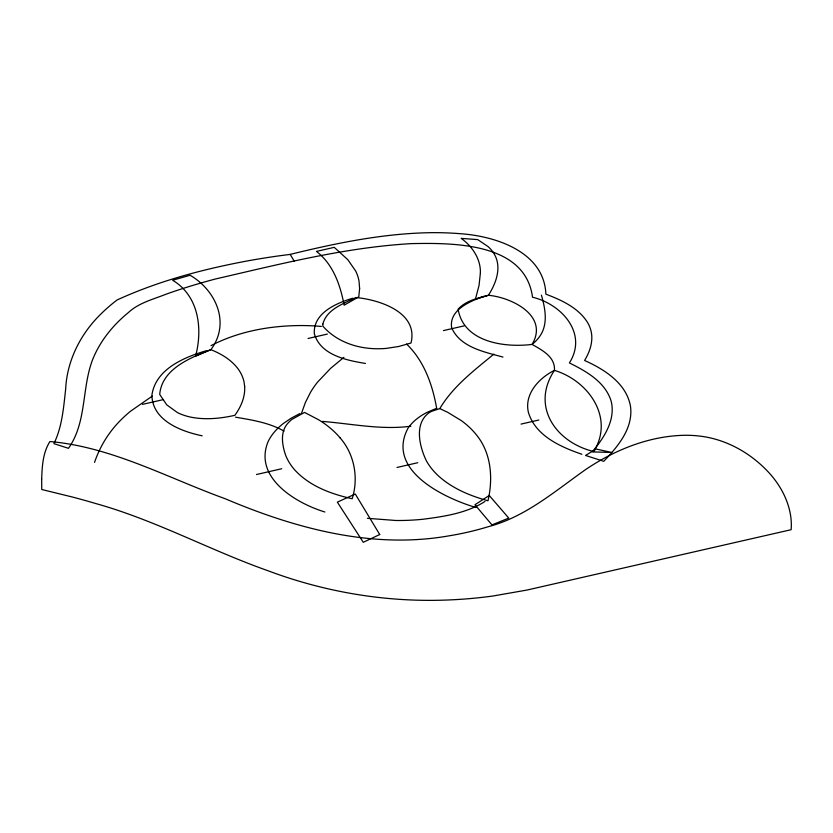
<?xml version="1.0" encoding="UTF-8"?>
<svg xmlns="http://www.w3.org/2000/svg" width="833" height="833" viewBox="0 0 833 833"><rect width="100%" height="100%" fill="white"/><g stroke="black" fill="none" stroke-linecap="round" stroke-linejoin="round"><path stroke-width="1.25" d="M301.588 413.106L305.378 402.495L310.553 392.249A137.206 87.09 -7.9 0 1 317.581 382.108L330.68 368.29L343.904 357.347M94.535 462.419C99.45 447.883 107.384 434.378 117.838 423.133A148.784 94.431 -7.9 0 1 130.531 411.221L152.293 396.112M439.793 408.587L447.675 412.304L461.336 420.623A127.553 80.957 -7.9 0 1 476.736 435.263C491.428 453.506 493.157 478.694 487.971 500.779C470.072 495.822 452.298 488.492 438.387 475.872A117.214 74.397 -7.9 0 1 426.309 460.68C419.717 446.936 414.209 425.038 427.808 413.699A19.482 12.36 -7.9 0 1 431.536 411.377L439.793 408.587C453.1 386.304 474.144 370.393 493.854 354.15M485.004 501.456C466.605 513.201 444.249 516.502 422.987 519.251A155.604 98.763 -7.9 0 1 395.842 520.49L367.374 518.313M300.099 413.449L291.175 418.166L283.48 423.403A70.139 44.513 -7.9 0 0 268.132 441.563C253.159 477.611 295.923 503.215 324.87 511.993M211.009 345.633C238.675 331.274 270.142 325.651 301.098 325.547A159.165 101.022 -7.9 0 1 321.351 326.432M436.492 408.337L427.1 412.356A53.364 33.872 -7.9 0 0 407.92 428.391C385.637 470.374 444.426 498.186 475.966 507.526M483.963 296.298C470.301 301.223 449.029 309.647 451.601 327.608C460.014 347.288 484.421 351.974 502.965 357.076M352.828 298.193C336.386 303.108 313.146 312.989 314.301 333.554C320.268 355.035 346.361 360.304 365.427 363.448M206.428 350.683C184.135 357.232 155.667 369.019 151.908 395.071C152.262 420.561 181.167 431.452 202.169 435.815M290.196 254.398C336.126 243.132 382.878 233.49 430.338 232.688A210.228 133.436 -7.9 0 1 459.795 233.667C495.375 235.968 544.147 251.681 545.886 294.174C561.619 300.119 578.383 307.762 587.619 322.579A72.888 46.263 -7.9 0 1 591.774 335.793C592.305 344.57 589.066 353.067 584.589 360.47C604.341 369.363 626.27 383.107 630.466 406.119C633.549 428.079 617.899 446.54 603.758 461.305L585.537 455.443L596.053 449.029L611.776 452.454L592.284 451.903C603.727 438.075 615.639 420.467 611.276 401.6C605.601 382.149 586.39 371.331 569.408 362.938C588.16 333.283 561.38 304.035 532.526 297.225C525.227 242.455 453.256 242.799 411.304 243.621C344.862 247.453 280.003 264.134 215.393 279.003C198.868 283.407 182.489 288.364 166.371 294.08C153.21 299.349 138.757 302.785 128.167 312.75C112.705 325.38 99.752 341.457 92.421 360.137C81.665 388.761 86.819 422.269 68.483 448.331L53.916 443.645C62.194 426.694 63.579 407.566 65.661 389.105C66.984 360.356 80.853 333.262 101.439 313.489A177.21 112.476 -7.9 0 1 117.141 299.942C158.155 281.137 202.055 269.455 246.287 261.135A472.623 299.995 -7.9 0 1 279.43 255.793L290.196 254.398L294.382 261.447M308.064 338.479L327.359 334.075M443.448 330.597L464.22 325.849M142.453 404.38L163.226 399.632M256.502 474.508L281.731 468.74M521.031 424.091L538.836 420.019M397.008 467.459L417.781 462.711M410.877 426.215C381.295 430.151 351.734 423.747 322.298 421.404M235.552 417.177C252.107 420.03 269.267 422.664 284.063 431.14M581.892 454.277C560.588 446.915 535.452 435.888 528.403 412.387C524.051 393.947 539.107 377.974 554.445 370.362C588.41 380.66 614.702 417.572 593.762 451.559C555.975 442.396 530.454 406.483 554.445 370.362C555.382 356.826 542.033 350.099 532.089 344.414C504.694 347.83 463.565 342.321 458.129 309.21C465.762 300.651 477.798 298.152 488.409 295.278C511.66 297.381 549.134 315.738 532.089 344.414A48.606 30.852 -7.9 0 0 539.836 336.209C548.333 324.068 545.219 308.408 541.429 295.184M406.556 344.039C424.351 361.106 432.764 385.471 436.825 409.263M340.166 437.95C354.514 454.37 358.742 478.1 352.172 498.738C331.19 494.073 309.626 486.191 294.767 469.958A104.791 66.515 -7.9 0 1 285.667 455.318C282.106 445.072 279.857 431.681 288.083 423.029A33.841 21.481 -7.9 0 1 292.039 419.322L304.555 412.429L318.602 419.759A136.56 86.674 -7.9 0 1 340.166 437.95M244.663 386.439C245.308 396.914 240.914 406.983 234.875 415.323C220.62 418.499 205.72 420.03 191.267 417.239A51.375 32.612 -7.9 0 1 177.387 412.554L166.777 404.88L159.707 394.415C161.904 368.894 190.278 357.805 210.874 349.662C230.658 323.319 216.163 290.425 190.111 275.254L172.639 280.252C198.972 296.007 202.836 328.973 195.568 356.17L210.874 349.662C221.411 353.89 231.636 359.991 238.405 369.321A78.052 49.543 -7.9 0 1 244.038 381.941L244.663 386.439M41.681 478.965L41.744 489.502L72.69 497.093A691.411 438.866 -7.9 0 1 95.795 503.559C155.24 520.136 209.697 550.113 267.726 570.647C325.245 592.284 386.929 602.561 448.352 599.968A293.185 186.092 -7.9 0 0 492.949 596.011L527.029 590.045L791.131 529.705C792.204 516.981 788.872 504.246 783.124 492.949A195.151 123.867 -7.9 0 0 771.223 475.247C754.427 455.911 731.259 441.615 705.926 437.002A81.509 51.74 -7.9 0 0 685.465 435.274C649.75 435.742 615.264 449.612 585.922 469.354C555.049 491.054 525.592 516.929 488.221 526.716A192.433 122.139 -7.9 0 1 448.81 535.869C372.278 549.384 295.059 528.393 224.91 498.623C167.516 477.871 111.695 446.894 49.928 441.542C42.858 452.59 42.129 466.23 41.681 478.965M322.86 324.079L322.829 326.088C334.116 339.135 350.912 346.341 367.832 348.204A62.038 39.37 -7.9 0 0 386.148 348.402L398.611 346.518L411.013 343.019C418.603 312.271 379.379 299.682 355.795 297.516C343.571 303.743 326.598 309.23 322.86 324.079M480.381 273.068L479.037 285.459L475.393 299.255L488.409 295.278C495.791 283.761 501.674 268.445 494.948 255.294A59.591 37.829 -7.9 0 0 488.159 246.651L477.705 239.612L461.18 238.373C472.29 246.339 480.86 258.98 480.381 273.068M359.627 288.603L358.763 296.84L344.133 305.19C340.333 285.136 333.262 264.311 316.436 251.41L334.241 247.339L347.819 259.677L355.733 271.141A91.328 57.966 -7.9 0 1 359.023 281.127L359.627 288.603M489.242 495.479L474.945 504.756L491.97 524.915L508.755 518.074L489.242 495.479M379.723 534.526L363.271 542.293L337.344 502.132L355.274 494.021L379.723 534.526"/></g></svg>
